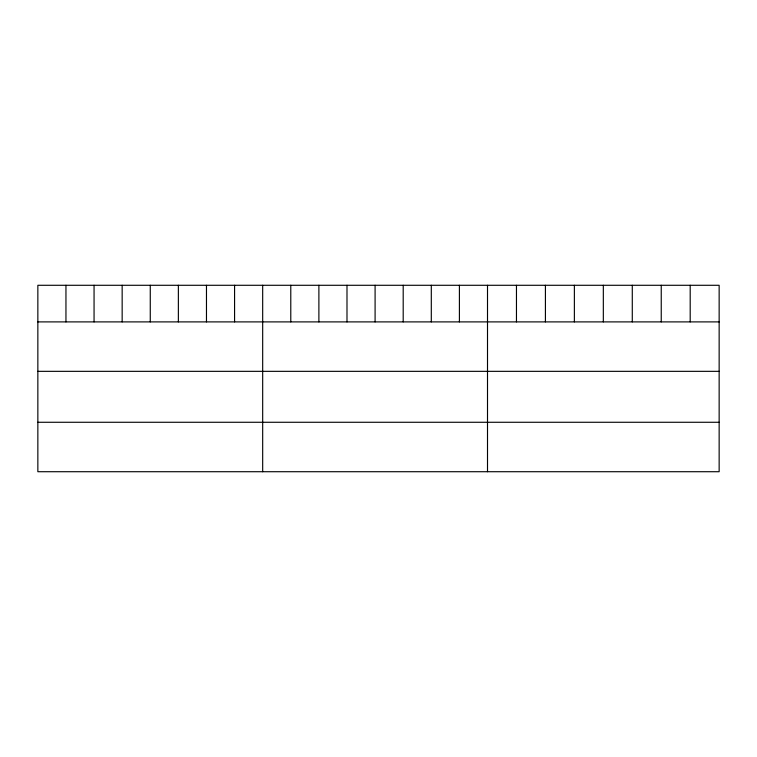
<?xml version="1.0" encoding="UTF-8"?>
<svg xmlns="http://www.w3.org/2000/svg" width="757" height="757" viewBox="0 0 757 757"><rect width="100%" height="100%" fill="white"/><g stroke="black" fill="none" stroke-linecap="round" stroke-linejoin="round"><path stroke-width="1.14" d="M719.15 321.895L719.15 471.715L37.85 471.715L37.85 285.285L719.15 285.285L719.15 321.895L37.85 321.895M37.85 371.337L719.15 371.337M37.85 422.274L719.15 422.274M690.195 285.285L690.195 321.895M661.24 285.285L661.24 321.895M632.284 285.285L632.284 321.895M603.329 285.285L603.329 321.895M574.374 285.285L574.374 321.895M545.418 285.285L545.418 321.895M516.463 285.285L516.463 321.895M487.508 285.285L487.508 471.715M459.404 285.285L459.404 321.895M431.301 285.285L431.301 321.895M403.197 285.285L403.197 321.895M375.094 285.285L375.094 321.895M346.99 285.285L346.99 321.895M318.886 285.285L318.886 321.895M290.783 285.285L290.783 321.895M262.679 285.285L262.679 471.715M234.575 285.285L234.575 321.895M206.472 285.285L206.472 321.895M178.368 285.285L178.368 321.895M150.265 285.285L150.265 321.895M122.161 285.285L122.161 321.895M94.057 285.285L94.057 321.895M65.954 285.285L65.954 321.895"/></g></svg>
